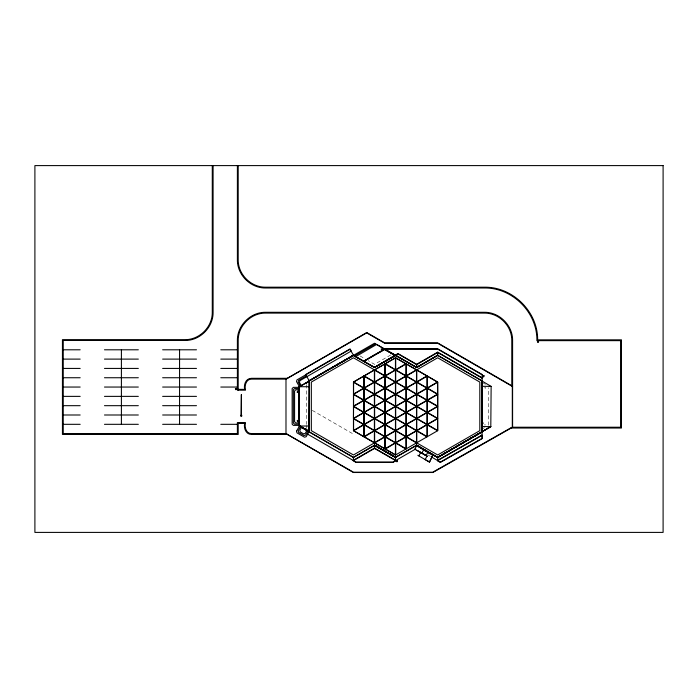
<?xml version="1.0" encoding="UTF-8"?>
<svg xmlns="http://www.w3.org/2000/svg" width="698" height="698" viewBox="0 0 698 698"><rect width="100%" height="100%" fill="white"/><g stroke="black" fill="none" stroke-linecap="round" stroke-linejoin="round"><path stroke-width="0.52" stroke-dasharray="3.49 2.62" d="M488.373 425.213L488.696 387.756M484.735 387.425L485.25 388.341L485.791 387.434M484.412 424.881L485.468 424.89M481.454 429.488L484.918 427.351M390.697 354.977L374.512 364.312L368.169 360.657M483.444 423.808L483.74 422.587M360.02 355.954L364.548 358.563M427.961 454.965L430.369 456.352M312.276 410.38L353.458 434.139M482.763 382.696L485.442 384.345M306.474 384.642L306.474 424.41M306.474 425.483L306.474 428.712"/><path stroke-width="1.05" d="M299.189 425.675L309.275 431.399M353.171 460.418L374.512 448.107L374.521 445.184L395.513 457.46L374.512 445.202L395.513 457.46L416.689 445.307M481.952 381.021L491.139 386.395L490.799 426.626L437.69 457.312L437.69 460.584M309.493 380.881L309.153 431.861L309.153 380.881L353.45 355.378L374.503 367.523L395.679 355.308L416.689 367.436L374.512 343.241L353.441 355.395L374.547 367.384M431.285 456.885L440.325 462.102L482.03 438.396L482.17 374.843L437.69 349.122L384.624 349.079L363.571 361.224M437.751 355.282L416.645 367.558L416.636 364.312L437.69 352.167L482.458 378.054L482.458 374.686L437.768 348.843L383.568 348.791L392.634 354.026M418.678 451.24L427.089 456.099L425.169 459.432M240.505 415.685C242.354 412.989 242.18 418.364 240.513 415.729M297.191 420.946C299.137 418.451 298.343 423.651 297.269 420.772M396.281 461.142C398.497 458.699 397.031 463.961 396.429 460.793M416.619 445.882L414.734 449.154L427.071 456.213M429.558 461.963L432.76 455.236L429.506 462.102L417.823 455.305M419.76 451.938L427.036 456.091M428.895 453.133L432.716 455.227M537.434 341.872C539.903 339.525 537.757 344.716 537.696 341.374M418.835 455.873L420.737 452.522M235.357 388.673C235.915 391.613 237.477 387.32 235.514 388.559M236.613 389.397L236.5 388.559M420.589 448.09L428.755 453.054M301.745 427.263L306.858 430.308M353.493 355.291L331.367 368.134M363.963 361.311L384.624 349.558L389.013 352.089M296.502 431.181L299.599 425.815M300.646 426.426L298.159 430.736L298.639 432.411L304.023 435.517L305.689 435.072L308.176 430.762M309.223 431.373L306.134 436.739L304.468 437.184L296.947 432.839L296.519 431.146M374.172 355.108L384.773 349.157M392.686 353.912L416.636 367.541M395.574 355.413L374.451 367.436L397.939 353.546L416.636 364.312L416.558 367.497M353.563 430.736L363.876 436.686M405.878 363.719L395.696 369.713L395.705 357.847M406.018 363.798L395.644 357.952M364.086 436.8L374.398 442.75M406.227 363.92L416.54 369.87M364.216 436.878L374.39 430.884L374.39 442.611M406.358 363.998L406.227 375.786L416.392 369.923M299.599 386.928L296.502 381.562L296.947 379.904L349.951 349.323L353.572 355.343L299.145 386.718L299.145 426.024L353.458 457.356L374.582 445.289L353.397 457.46L309.214 431.966L309.476 431.512L307.12 430.16L305.244 433.414L303.578 433.859L300.271 431.949L299.817 430.291L301.702 427.028L299.189 425.588M374.608 442.872L384.921 448.823M416.75 369.992L427.063 375.943M374.678 445.28L395.836 457.347L395.373 457.242L395.574 460.584M384.781 448.744L384.921 436.957L374.756 442.82M385.13 448.945L395.443 454.895M427.272 376.065L437.69 382.199M385.27 449.023L395.452 443.029L395.452 454.756M385.2 451.362L395.818 457.356L374.433 445.385M390.252 454.415L385.174 451.344M437.585 382.015L437.69 394.1M421.793 453.133L423.721 449.791M425.998 455.558L427.926 452.217M481.873 380.742L481.986 431.879L437.629 457.46L416.619 445.184L395.478 457.286M481.934 380.776L437.629 355.282L416.575 367.436L437.69 355.387L481.986 380.899M395.583 457.338L374.512 445.167L374.512 448.43L395.853 460.741L393.018 462.381L356.006 462.381L353.171 460.741L374.512 448.43L374.556 445.228M298.404 392.32C298.334 388.699 295.978 393.358 298.055 392.459M353.424 355.439L374.512 367.541M418.591 451.24L416.706 450.28M395.801 355.57L397.956 353.886L416.627 364.635L437.69 352.49L482.144 378.194M416.593 367.593L418.582 366.415M355.683 356.678L376.615 344.454L384.598 349.131L385.575 349.079M490.799 426.626L481.777 431.896L490.799 426.626L481.829 426.548M459.781 444.609L481.934 431.966L437.629 457.46L416.54 445.403M481.637 431.879L437.629 457.46L416.654 445.167L437.69 457.33M306.378 375.864L298.604 380.349L298.159 382.007L300.646 386.326M353.371 355.247L309.188 380.742L353.336 355.343M299.189 386.884L309.476 381.23L305.628 374.573L350.056 348.939L351.269 351.042L299.878 380.689L299.433 382.347L301.335 385.645M301.457 385.854L299.189 387.076M307.696 382.164L305.515 383.377M354.505 355.997L375.568 343.852M363.789 361.285L374.032 355.195M374.634 369.853L384.947 363.911M353.458 406.096L363.745 400.294L353.458 394.501M416.636 369.923L437.69 357.777L479.805 382.076L479.805 430.675L437.69 454.974L416.636 442.82M353.581 418.311L363.745 412.448L353.581 406.585L353.458 418.399M426.914 375.995L416.75 381.867L416.75 370.132M437.445 382.076L427.281 387.94L427.281 376.213M353.694 430.675L363.859 424.803L363.859 436.538M437.567 382.286L427.403 388.149L437.567 394.012M374.512 442.82L353.458 454.974L311.334 430.675L311.334 382.076L353.458 357.777L374.512 369.923M437.567 406.585L427.403 412.448L437.69 418.399M437.69 418.643L427.403 424.593L437.567 430.465M415.72 448.962L392.939 462.102L356.085 462.102L307.626 434.139M481.934 431.966L437.629 457.46L459.712 444.652M352.499 355.954L331.437 368.099M395.679 355.308L374.451 367.436L395.687 355.361L384.685 349.297M437.41 460.418L481.838 435.168M237.39 165.601L237.39 259.647C237.076 274.803 250.582 288.318 265.737 288.004L484.246 288.004C512.384 287.41 537.486 312.503 536.893 340.65L620.635 340.65L620.635 427.228L512.594 427.228L432.83 472.502L353.38 472.502L285.988 433.624L251.568 433.624C245.993 433.72 244.379 426.975 245.487 422.569L237.39 422.569L237.39 433.624L63.248 433.624L63.248 340.476L184.743 340.476C199.898 340.799 213.413 327.283 213.091 312.128L213.091 165.601M395.4 457.234L397.337 456.335M483.609 376.92C486.113 374.311 481.158 375.943 483.26 376.78M63.248 349.794L80.174 349.794M104.473 349.794L138.335 349.794M162.634 349.794L196.487 349.794M220.786 349.794L237.39 349.794M63.248 359.112L80.174 359.112M104.473 359.112L138.335 359.112M162.634 359.112L196.487 359.112M220.786 359.112L237.39 359.112M63.248 368.422L80.174 368.422M104.473 368.422L138.335 368.422M162.634 368.422L196.487 368.422M220.786 368.422L237.39 368.422M63.248 377.74L80.174 377.74M104.473 377.74L138.335 377.74M162.634 377.74L196.487 377.74M220.786 377.74L237.39 377.74M287.393 378.316L251.542 378.316C245.94 378.194 243.497 384.633 244.684 389.362L238.201 389.362M309.275 386.718L299.145 386.718L299.145 426.024L309.275 426.024M63.248 387.05L80.174 387.05M104.473 387.05L138.335 387.05M162.634 387.05L196.487 387.05M220.786 387.05L237.39 387.05M299.346 387.355L293.361 387.355L292.148 388.577L292.148 424.175L293.361 425.387L299.346 425.387M299.346 388.577L294.573 388.577L293.361 389.789L293.361 422.953L294.573 424.175L299.346 424.175M299.346 389.789L295.786 389.789L294.573 391.002L294.573 421.74L295.786 422.953L299.346 422.953M437.69 394.344L437.69 406.253M437.69 394.501L427.403 400.294L437.69 406.096M63.248 396.368L80.174 396.368M104.473 396.368L138.335 396.368M162.634 396.368L196.487 396.368M63.248 405.678L80.174 405.678M104.473 405.678L138.335 405.678M162.634 405.678L196.487 405.678M437.69 406.498L437.567 418.399M63.248 414.996L80.174 414.996M104.473 414.996L138.335 414.996M162.634 414.996L196.487 414.996M353.458 418.643L363.745 424.593L353.581 430.465L353.581 418.73M299.189 418.957L299.067 393.785M63.248 424.314L80.174 424.314M104.473 424.314L138.335 424.314M162.634 424.314L196.487 424.314M220.786 424.314L237.39 424.314M511.163 428.031L621.447 428.031L621.447 339.839L537.652 339.839C537.905 311.561 512.506 286.625 484.272 287.192L265.764 287.192C251.027 287.515 237.878 274.366 238.201 259.621L238.201 165.601M437.69 430.553L437.567 418.643M309.153 431.678L309.275 380.881M287.393 434.435L251.542 434.435C245.94 434.549 243.497 428.118 244.684 423.381L238.201 423.381L238.201 434.435L62.436 434.435L62.436 339.673L184.717 339.673C199.454 339.987 212.602 326.847 212.279 312.102L212.279 165.601M481.873 386.308L491.139 386.395M381.736 349.916C384.424 348.625 379.878 348.223 381.579 349.803M297.872 392.485L297.383 392.276M297.933 421.644L297.444 421.444M425.169 459.589L429.436 461.98M306.919 430.204L301.684 427.368L306.823 430.378M393.524 354.532L395.312 355.57M390.767 353.101L394.274 355.125M374.756 369.923L384.921 375.786L384.807 363.99M364.225 375.995L374.39 381.867L374.39 370.132M353.694 382.076L363.859 387.94L363.859 376.213M417.282 446.083L420.091 447.697M374.512 448.107L395.853 460.418M299.355 425.815L309.144 431.46M512.594 386.23L437.768 342.954L384.807 342.954L366.72 332.545L285.988 379.119L251.568 379.119C245.993 379.031 244.379 385.776 245.487 390.173L237.39 390.173L237.39 340.65C237.076 325.495 250.582 311.98 265.737 312.294L484.246 312.294C499.393 311.98 512.908 325.495 512.594 340.65L512.594 427.228M417.081 445.464L416.357 444.801L416.401 445.341M395.469 357.838L385.156 363.789M437.559 430.745L427.281 424.803L427.281 436.538M385.287 363.71L395.452 369.713L395.452 357.987M426.906 436.896L416.75 430.884L416.75 442.611M374.425 369.975L364.103 375.925M416.514 442.89L406.227 436.957L406.341 448.762M363.894 376.048L353.581 381.998M405.852 449.041L395.696 443.029L395.696 454.756M305.523 374.957L306.335 376.362M511.782 386.09L511.782 340.676C512.105 325.931 498.957 312.783 484.22 313.105L265.764 313.105C251.027 312.783 237.878 325.931 238.201 340.676L238.201 390.173M437.69 352.167L437.69 355.413M353.581 394.431L353.581 406.166M353.458 457.33L353.458 460.584M179.561 349.794L179.561 424.314M121.4 349.794L121.4 424.314M366.72 332.876L285.988 379.119L285.988 433.624L353.458 472.214L432.76 472.214L512.306 427.063L512.306 386.395L437.69 343.241L384.738 343.241L366.72 332.876M395.574 357.777L353.458 382.076L353.458 430.675L395.574 454.974L437.69 430.675L437.69 382.076L395.574 357.777M363.745 388.149L353.581 394.012L353.581 382.286L363.745 388.149M374.268 382.076L364.103 387.94L364.103 376.213L374.268 382.076M384.799 375.995L374.634 381.867L374.634 370.132L384.799 375.995M395.33 369.923L385.165 375.786L385.165 364.059L395.33 369.923M363.859 388.358L353.694 394.222L363.859 400.085L363.859 388.358M374.39 382.286L364.225 388.149L374.39 394.012L374.39 382.286M384.921 376.213L374.756 382.076L384.921 387.94L384.921 376.213M395.452 370.132L385.287 375.995L395.452 381.867L395.452 370.132M405.983 364.059L395.818 369.923L405.983 375.786L405.983 364.059M374.268 394.222L364.103 400.085L364.103 388.358L374.268 394.222M384.799 388.149L374.634 394.012L374.634 382.286L384.799 388.149M395.33 382.076L385.165 387.94L385.165 376.213L395.33 382.076M405.861 375.995L395.696 381.867L395.696 370.132L405.861 375.995M363.859 400.512L353.694 406.376L363.859 412.239L363.859 400.512M374.39 394.431L364.225 400.294L374.39 406.166L374.39 394.431M384.921 388.358L374.756 394.222L384.921 400.085L384.921 388.358M395.452 382.286L385.287 388.149L395.452 394.012L395.452 382.286M405.983 376.213L395.818 382.076L405.983 387.94L405.983 376.213M416.514 370.132L406.349 375.995L416.514 381.867L416.514 370.132M374.268 406.376L364.103 412.239L364.103 400.512L374.268 406.376M384.799 400.294L374.634 406.166L374.634 394.431L384.799 400.294M395.33 394.222L385.165 400.085L385.165 388.358L395.33 394.222M405.861 388.149L395.696 394.012L395.696 382.286L405.861 388.149M416.392 382.076L406.227 387.94L406.227 376.213L416.392 382.076M363.859 412.658L353.694 418.521L363.859 424.384L363.859 412.658M374.39 406.585L364.225 412.448L374.39 418.311L374.39 406.585M384.921 400.512L374.756 406.376L384.921 412.239L384.921 400.512M395.452 394.431L385.287 400.294L395.452 406.166L395.452 394.431M405.983 388.358L395.818 394.222L405.983 400.085L405.983 388.358M416.514 382.286L406.349 388.149L416.514 394.012L416.514 382.286M427.036 376.213L416.872 382.076L427.036 387.94L427.036 376.213M374.268 418.521L364.103 424.384L364.103 412.658L374.268 418.521M384.799 412.448L374.634 418.311L374.634 406.585L384.799 412.448M395.33 406.376L385.165 412.239L385.165 400.512L395.33 406.376M405.861 400.294L395.696 406.166L395.696 394.431L405.861 400.294M416.392 394.222L406.227 400.085L406.227 388.358L416.392 394.222M426.914 388.149L416.75 394.012L416.75 382.286L426.914 388.149M374.39 418.73L364.225 424.593L374.39 430.465L374.39 418.73M384.921 412.658L374.756 418.521L384.921 424.384L384.921 412.658M395.452 406.585L385.287 412.448L395.452 418.311L395.452 406.585M405.983 400.512L395.818 406.376L405.983 412.239L405.983 400.512M416.514 394.431L406.349 400.294L416.514 406.166L416.514 394.431M427.036 388.358L416.872 394.222L427.036 400.085L427.036 388.358M374.268 430.675L364.103 436.538L364.103 424.803L374.268 430.675M384.799 424.593L374.634 430.465L374.634 418.73L384.799 424.593M395.33 418.521L385.165 424.384L385.165 412.658L395.33 418.521M405.861 412.448L395.696 418.311L395.696 406.585L405.861 412.448M416.392 406.376L406.227 412.239L406.227 400.512L416.392 406.376M426.914 400.294L416.75 406.166L416.75 394.431L426.914 400.294M437.445 394.222L427.281 400.085L427.281 388.358L437.445 394.222M384.921 424.803L374.756 430.675L384.921 436.538L384.921 424.803M395.452 418.73L385.287 424.593L395.452 430.465L395.452 418.73M405.983 412.658L395.818 418.521L405.983 424.384L405.983 412.658M416.514 406.585L406.349 412.448L416.514 418.311L416.514 406.585M427.036 400.512L416.872 406.376L427.036 412.239L427.036 400.512M384.799 436.747L374.634 442.611L374.634 430.884L384.799 436.747M395.33 430.675L385.165 436.538L385.165 424.803L395.33 430.675M405.861 424.593L395.696 430.465L395.696 418.73L405.861 424.593M416.392 418.521L406.227 424.384L406.227 412.658L416.392 418.521M426.914 412.448L416.75 418.311L416.75 406.585L426.914 412.448M437.445 406.376L427.281 412.239L427.281 400.512L437.445 406.376M395.452 430.884L385.287 436.747L395.452 442.611L395.452 430.884M405.983 424.803L395.818 430.675L405.983 436.538L405.983 424.803M416.514 418.73L406.349 424.593L416.514 430.465L416.514 418.73M427.036 412.658L416.872 418.521L427.036 424.384L427.036 412.658M395.33 442.82L385.165 448.683L385.165 436.957L395.33 442.82M405.861 436.747L395.696 442.611L395.696 430.884L405.861 436.747M416.392 430.675L406.227 436.538L406.227 424.803L416.392 430.675M426.914 424.593L416.75 430.465L416.75 418.73L426.914 424.593M437.445 418.521L427.281 424.384L427.281 412.658L437.445 418.521M405.983 436.957L395.818 442.82L405.983 448.683L405.983 436.957M416.514 430.884L406.349 436.747L416.514 442.611L416.514 430.884M427.036 424.803L416.872 430.675L427.036 436.538L427.036 424.803M482.135 435.325L437.402 460.741L440.325 462.425L482.327 438.553L482.135 435.325M663.1 165.601L34.9 165.601L34.9 532.4L663.1 532.4L663.1 165.601M241.368 394.623L241.246 414.874L241.377 394.623"/></g></svg>
